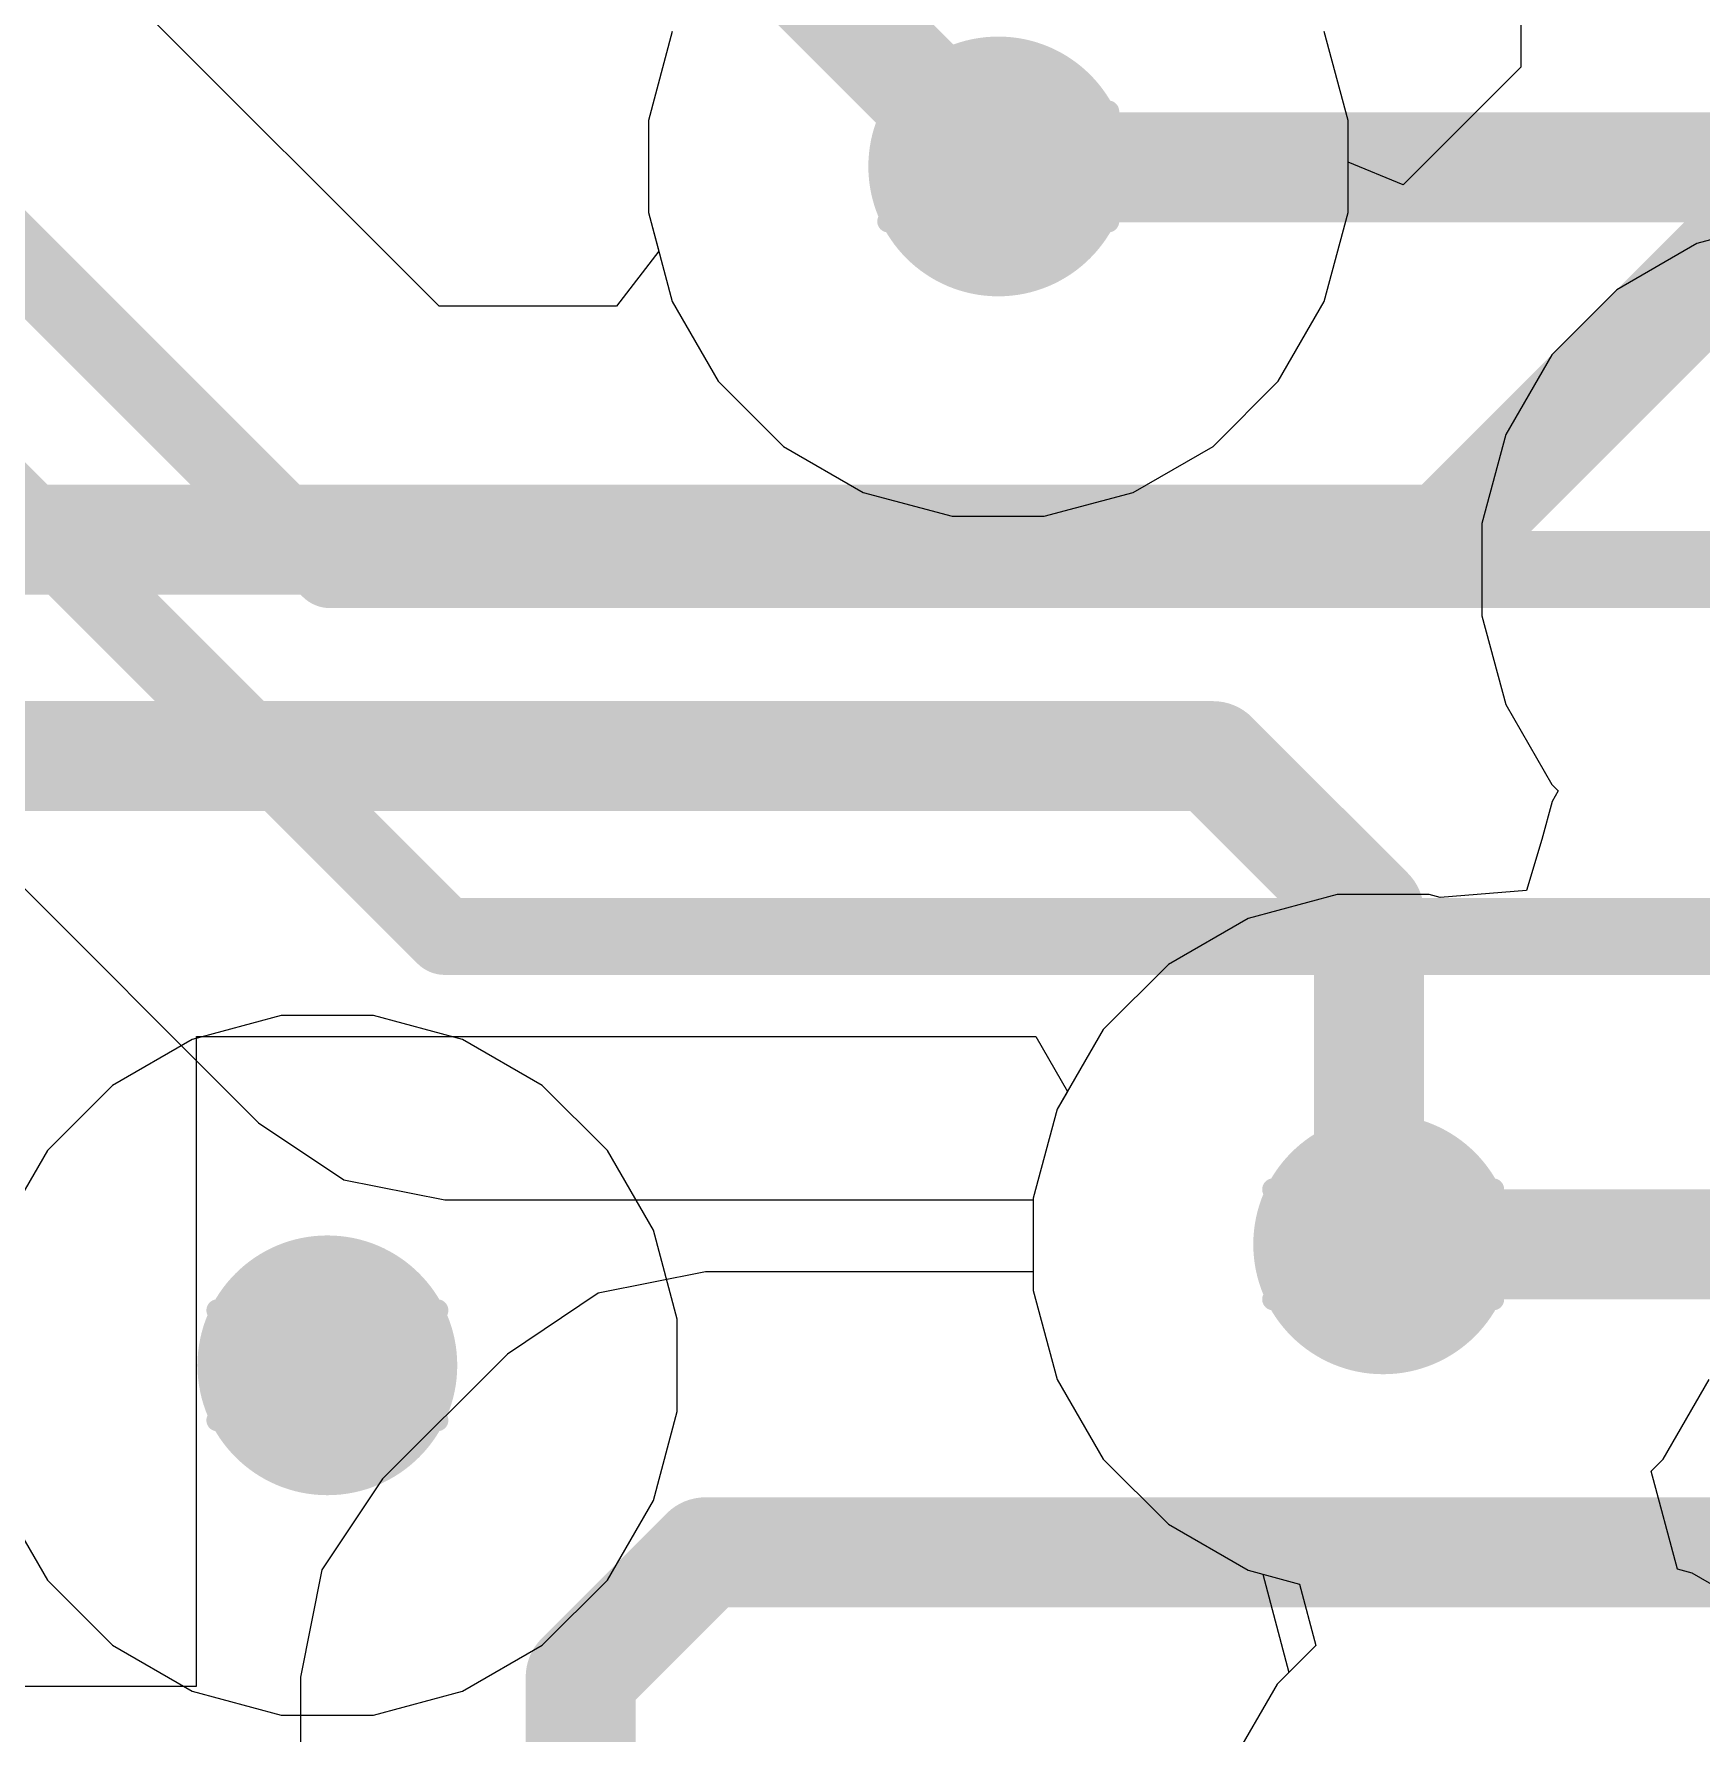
# Model space of a CAD drawing. Header units: inches. Extents: x -3 to 5437, y -3 to 5435.
# Drawn here: x 94.953 to 98.803, y 62.473 to 66.397 of the extents above; entities that cross this region are included whole.
import ezdxf

# ---------------------------------------------------------------- set-up
doc = ezdxf.new("R2010")
doc.units = ezdxf.units.IN
for name, color, linetype in [('Bottom Layer', 5, 'Continuous'), ('Drill Drawing', 1, 'Continuous'), ('GND', 16, 'Continuous'), ('PWR', 76, 'Continuous'), ('Top Layer', 1, 'Continuous'), ('Via Holes', 16, 'Continuous')]:
    doc.layers.add(name, color=color, linetype=linetype)

msp = doc.modelspace()

# ---------------------------------------------------------------- hatches: boundary and pattern name
at = {"layer": 'Bottom Layer'}
h = msp.add_hatch(color=5, dxfattribs=at)
edge = h.paths.add_edge_path()
edge.add_arc((97.1804, 66.0913), 0.3, 0, 360)
h = msp.add_hatch(color=5, dxfattribs=at)
edge = h.paths.add_edge_path()
edge.add_arc((98.0694, 63.6016), 0.3, 0, 360)
h = msp.add_hatch(color=5, dxfattribs=at)
edge = h.paths.add_edge_path()
edge.add_arc((95.631, 63.3222), 0.3, 0, 360)
at = {"layer": 'GND'}
h = msp.add_hatch(color=16, dxfattribs=at)
edge = h.paths.add_edge_path()
edge.add_arc((97.1804, 66.0913), 0.3, 0, 360)
h = msp.add_hatch(color=16, dxfattribs=at)
edge = h.paths.add_edge_path()
edge.add_arc((98.0694, 63.6016), 0.3, 0, 360)
h = msp.add_hatch(color=16, dxfattribs=at)
edge = h.paths.add_edge_path()
edge.add_arc((95.631, 63.3222), 0.3, 0, 360)
at = {"layer": 'PWR'}
h = msp.add_hatch(color=76, dxfattribs=at)
edge = h.paths.add_edge_path()
edge.add_arc((97.1804, 66.0913), 0.3, 0, 360)
h = msp.add_hatch(color=76, dxfattribs=at)
edge = h.paths.add_edge_path()
edge.add_arc((98.0694, 63.6016), 0.3, 0, 360)
h = msp.add_hatch(color=76, dxfattribs=at)
edge = h.paths.add_edge_path()
edge.add_arc((95.631, 63.3222), 0.3, 0, 360)
at = {"layer": 'Top Layer'}
h = msp.add_hatch(color=1, dxfattribs=at)
edge = h.paths.add_edge_path()
edge.add_arc((97.1804, 66.0913), 0.3, 0, 360)
h = msp.add_hatch(color=1, dxfattribs=at)
edge = h.paths.add_edge_path()
edge.add_arc((98.0694, 63.6016), 0.3, 0, 360)
h = msp.add_hatch(color=1, dxfattribs=at)
edge = h.paths.add_edge_path()
edge.add_arc((95.631, 63.3222), 0.3, 0, 360)
at = {"layer": 'Via Holes'}
h = msp.add_hatch(color=7, dxfattribs=at)
edge = h.paths.add_edge_path()
edge.add_arc((97.1804, 66.0913), 0.15, 0, 360)
h = msp.add_hatch(color=7, dxfattribs=at)
edge = h.paths.add_edge_path()
edge.add_arc((98.0694, 63.6016), 0.15, 0, 360)
h = msp.add_hatch(color=7, dxfattribs=at)
edge = h.paths.add_edge_path()
edge.add_arc((95.631, 63.3222), 0.15, 0, 360)

# ---------------------------------------------------------------- linework, layer by layer
at = {"layer": 'Bottom Layer'}
for p, q in [((95.8892, 65.7687), (94.5954, 67.0624)), ((96.4275, 66.4031), (96.3724, 66.1976)), ((96.3724, 66.1976), (96.3724, 65.9849)), ((96.3724, 65.9849), (96.3963, 65.8957)), ((96.3963, 65.8957), (96.2989, 65.7687)), ((96.2989, 65.7687), (95.8892, 65.7687)), ((94.4566, 64.8977), (95.4719, 63.8825)), ((95.4719, 63.8825), (95.6693, 63.7505)), ((95.6693, 63.7505), (95.9022, 63.7042)), ((95.9022, 63.7042), (95.9023, 63.7042)), ((95.9023, 63.7042), (97.2614, 63.7042)), ((97.2614, 63.7042), (97.2614, 63.4952)), ((97.2614, 63.4952), (97.3165, 63.2897)), ((97.3165, 63.2897), (97.4228, 63.1055)), ((97.4228, 63.1055), (97.5733, 62.955)), ((97.5733, 62.955), (97.7575, 62.8487)), ((97.7575, 62.8487), (97.8762, 62.8169)), ((97.8762, 62.8169), (97.9141, 62.6752)), ((97.9141, 62.6752), (97.8243, 62.5854)), ((97.8243, 62.5854), (97.7179, 62.4012))]:
    msp.add_line(p, q, dxfattribs=at)
for points in [[(94.1651, 66.6321, 0.1778, 0.1778, 0), (95.6371, 65.1601, 0.1778, 0.1778, 0)], [(97.1804, 66.0913, 0.254, 0.254, 0), (97.1824, 66.0893, 0.254, 0.254, 0)], [(97.1824, 66.0893, 0.254, 0.254, 0), (105.0492, 66.0893, 0.254, 0.254, 0)], [(94.2258, 65.9892, 0.1778, 0.1778, 0), (95.9022, 64.3128, 0.1778, 0.1778, 0)], [(95.6371, 65.1601, 0.1778, 0.1778, 0), (99.1054, 65.1601, 0.1778, 0.1778, 0)], [(95.9022, 64.3128, 0.1778, 0.1778, 0), (99.2124, 64.3128, 0.1778, 0.1778, 0)], [(98.0694, 63.6016, 0.254, 0.254, 0), (104.1373, 63.6016, 0.254, 0.254, 0)]]:
    msp.add_lwpolyline(points, format="xyseb", dxfattribs=at)
for points in [[(97.1169, 66.0913, 0.127, 0.127, 1), (97.2439, 66.0913, 0.127, 0.127, 1)], [(97.1189, 66.0893, 0.127, 0.127, 1), (97.2459, 66.0893, 0.127, 0.127, 1)], [(97.1189, 66.0893, 0.127, 0.127, 1), (97.2459, 66.0893, 0.127, 0.127, 1)], [(95.5926, 65.1601, 0.0889, 0.0889, 1), (95.6815, 65.1601, 0.0889, 0.0889, 1)], [(95.5926, 65.1601, 0.0889, 0.0889, 1), (95.6815, 65.1601, 0.0889, 0.0889, 1)], [(95.8578, 64.3128, 0.0889, 0.0889, 1), (95.9467, 64.3128, 0.0889, 0.0889, 1)], [(95.8578, 64.3128, 0.0889, 0.0889, 1), (95.9467, 64.3128, 0.0889, 0.0889, 1)], [(98.0059, 63.6016, 0.127, 0.127, 1), (98.1329, 63.6016, 0.127, 0.127, 1)]]:
    msp.add_lwpolyline(points, format="xyseb", close=True, dxfattribs=at)
at = {"layer": 'Drill Drawing'}
for points in [[(97.0534, 66.2183, 0.0508, 0.0508, 0), (97.1804, 66.3453, 0.0508, 0.0508, 0)], [(97.1804, 66.3453, 0.0508, 0.0508, 0), (97.3074, 66.2183, 0.0508, 0.0508, 0)], [(96.9264, 66.2183, 0.0508, 0.0508, 0), (97.0534, 66.0913, 0.0508, 0.0508, 0)], [(96.9264, 66.2183, 0.0508, 0.0508, 0), (97.0534, 66.2183, 0.0508, 0.0508, 0)], [(97.3074, 66.2183, 0.0508, 0.0508, 0), (97.4344, 66.2183, 0.0508, 0.0508, 0)], [(97.3074, 66.0913, 0.0508, 0.0508, 0), (97.4344, 66.2183, 0.0508, 0.0508, 0)], [(96.9264, 65.9643, 0.0508, 0.0508, 0), (97.0534, 66.0913, 0.0508, 0.0508, 0)], [(97.3074, 66.0913, 0.0508, 0.0508, 0), (97.4344, 65.9643, 0.0508, 0.0508, 0)], [(96.9264, 65.9643, 0.0508, 0.0508, 0), (97.0534, 65.9643, 0.0508, 0.0508, 0)], [(97.0534, 65.9643, 0.0508, 0.0508, 0), (97.1804, 65.8373, 0.0508, 0.0508, 0)], [(97.1804, 65.8373, 0.0508, 0.0508, 0), (97.3074, 65.9643, 0.0508, 0.0508, 0)], [(97.3074, 65.9643, 0.0508, 0.0508, 0), (97.4344, 65.9643, 0.0508, 0.0508, 0)], [(97.9424, 63.7286, 0.0508, 0.0508, 0), (98.0694, 63.8556, 0.0508, 0.0508, 0)], [(98.0694, 63.8556, 0.0508, 0.0508, 0), (98.1964, 63.7286, 0.0508, 0.0508, 0)], [(97.8154, 63.7286, 0.0508, 0.0508, 0), (97.9424, 63.6016, 0.0508, 0.0508, 0)], [(97.8154, 63.7286, 0.0508, 0.0508, 0), (97.9424, 63.7286, 0.0508, 0.0508, 0)], [(98.1964, 63.7286, 0.0508, 0.0508, 0), (98.3234, 63.7286, 0.0508, 0.0508, 0)], [(98.1964, 63.6016, 0.0508, 0.0508, 0), (98.3234, 63.7286, 0.0508, 0.0508, 0)], [(97.8154, 63.4746, 0.0508, 0.0508, 0), (97.9424, 63.6016, 0.0508, 0.0508, 0)], [(98.1964, 63.6016, 0.0508, 0.0508, 0), (98.3234, 63.4746, 0.0508, 0.0508, 0)], [(95.504, 63.4492, 0.0508, 0.0508, 0), (95.631, 63.5762, 0.0508, 0.0508, 0)], [(95.631, 63.5762, 0.0508, 0.0508, 0), (95.758, 63.4492, 0.0508, 0.0508, 0)], [(97.8154, 63.4746, 0.0508, 0.0508, 0), (97.9424, 63.4746, 0.0508, 0.0508, 0)], [(97.9424, 63.4746, 0.0508, 0.0508, 0), (98.0694, 63.3476, 0.0508, 0.0508, 0)], [(98.0694, 63.3476, 0.0508, 0.0508, 0), (98.1964, 63.4746, 0.0508, 0.0508, 0)], [(98.1964, 63.4746, 0.0508, 0.0508, 0), (98.3234, 63.4746, 0.0508, 0.0508, 0)], [(95.377, 63.4492, 0.0508, 0.0508, 0), (95.504, 63.3222, 0.0508, 0.0508, 0)], [(95.377, 63.4492, 0.0508, 0.0508, 0), (95.504, 63.4492, 0.0508, 0.0508, 0)], [(95.758, 63.4492, 0.0508, 0.0508, 0), (95.885, 63.4492, 0.0508, 0.0508, 0)], [(95.758, 63.3222, 0.0508, 0.0508, 0), (95.885, 63.4492, 0.0508, 0.0508, 0)], [(95.377, 63.1952, 0.0508, 0.0508, 0), (95.504, 63.3222, 0.0508, 0.0508, 0)], [(95.758, 63.3222, 0.0508, 0.0508, 0), (95.885, 63.1952, 0.0508, 0.0508, 0)], [(95.377, 63.1952, 0.0508, 0.0508, 0), (95.504, 63.1952, 0.0508, 0.0508, 0)], [(95.504, 63.1952, 0.0508, 0.0508, 0), (95.631, 63.0682, 0.0508, 0.0508, 0)], [(95.631, 63.0682, 0.0508, 0.0508, 0), (95.758, 63.1952, 0.0508, 0.0508, 0)], [(95.758, 63.1952, 0.0508, 0.0508, 0), (95.885, 63.1952, 0.0508, 0.0508, 0)]]:
    msp.add_lwpolyline(points, format="xyseb", dxfattribs=at)
for points in [[(97.1677, 66.3453, 0.0254, 0.0254, 1), (97.1931, 66.3453, 0.0254, 0.0254, 1)], [(97.1677, 66.3453, 0.0254, 0.0254, 1), (97.1931, 66.3453, 0.0254, 0.0254, 1)], [(96.9137, 66.2183, 0.0254, 0.0254, 1), (96.9391, 66.2183, 0.0254, 0.0254, 1)], [(96.9137, 66.2183, 0.0254, 0.0254, 1), (96.9391, 66.2183, 0.0254, 0.0254, 1)], [(97.0407, 66.2183, 0.0254, 0.0254, 1), (97.0661, 66.2183, 0.0254, 0.0254, 1)], [(97.0407, 66.2183, 0.0254, 0.0254, 1), (97.0661, 66.2183, 0.0254, 0.0254, 1)], [(97.2947, 66.2183, 0.0254, 0.0254, 1), (97.3201, 66.2183, 0.0254, 0.0254, 1)], [(97.2947, 66.2183, 0.0254, 0.0254, 1), (97.3201, 66.2183, 0.0254, 0.0254, 1)], [(97.4217, 66.2183, 0.0254, 0.0254, 1), (97.4471, 66.2183, 0.0254, 0.0254, 1)], [(97.4217, 66.2183, 0.0254, 0.0254, 1), (97.4471, 66.2183, 0.0254, 0.0254, 1)], [(97.0407, 66.0913, 0.0254, 0.0254, 1), (97.0661, 66.0913, 0.0254, 0.0254, 1)], [(97.0407, 66.0913, 0.0254, 0.0254, 1), (97.0661, 66.0913, 0.0254, 0.0254, 1)], [(97.2947, 66.0913, 0.0254, 0.0254, 1), (97.3201, 66.0913, 0.0254, 0.0254, 1)], [(97.2947, 66.0913, 0.0254, 0.0254, 1), (97.3201, 66.0913, 0.0254, 0.0254, 1)], [(96.9137, 65.9643, 0.0254, 0.0254, 1), (96.9391, 65.9643, 0.0254, 0.0254, 1)], [(96.9137, 65.9643, 0.0254, 0.0254, 1), (96.9391, 65.9643, 0.0254, 0.0254, 1)], [(97.0407, 65.9643, 0.0254, 0.0254, 1), (97.0661, 65.9643, 0.0254, 0.0254, 1)], [(97.0407, 65.9643, 0.0254, 0.0254, 1), (97.0661, 65.9643, 0.0254, 0.0254, 1)], [(97.2947, 65.9643, 0.0254, 0.0254, 1), (97.3201, 65.9643, 0.0254, 0.0254, 1)], [(97.2947, 65.9643, 0.0254, 0.0254, 1), (97.3201, 65.9643, 0.0254, 0.0254, 1)], [(97.4217, 65.9643, 0.0254, 0.0254, 1), (97.4471, 65.9643, 0.0254, 0.0254, 1)], [(97.4217, 65.9643, 0.0254, 0.0254, 1), (97.4471, 65.9643, 0.0254, 0.0254, 1)], [(97.1677, 65.8373, 0.0254, 0.0254, 1), (97.1931, 65.8373, 0.0254, 0.0254, 1)], [(97.1677, 65.8373, 0.0254, 0.0254, 1), (97.1931, 65.8373, 0.0254, 0.0254, 1)], [(98.0567, 63.8556, 0.0254, 0.0254, 1), (98.0821, 63.8556, 0.0254, 0.0254, 1)], [(98.0567, 63.8556, 0.0254, 0.0254, 1), (98.0821, 63.8556, 0.0254, 0.0254, 1)], [(97.8027, 63.7286, 0.0254, 0.0254, 1), (97.8281, 63.7286, 0.0254, 0.0254, 1)], [(97.8027, 63.7286, 0.0254, 0.0254, 1), (97.8281, 63.7286, 0.0254, 0.0254, 1)], [(97.9297, 63.7286, 0.0254, 0.0254, 1), (97.9551, 63.7286, 0.0254, 0.0254, 1)], [(97.9297, 63.7286, 0.0254, 0.0254, 1), (97.9551, 63.7286, 0.0254, 0.0254, 1)], [(98.1837, 63.7286, 0.0254, 0.0254, 1), (98.2091, 63.7286, 0.0254, 0.0254, 1)], [(98.1837, 63.7286, 0.0254, 0.0254, 1), (98.2091, 63.7286, 0.0254, 0.0254, 1)], [(98.3107, 63.7286, 0.0254, 0.0254, 1), (98.3361, 63.7286, 0.0254, 0.0254, 1)], [(98.3107, 63.7286, 0.0254, 0.0254, 1), (98.3361, 63.7286, 0.0254, 0.0254, 1)], [(97.9297, 63.6016, 0.0254, 0.0254, 1), (97.9551, 63.6016, 0.0254, 0.0254, 1)], [(97.9297, 63.6016, 0.0254, 0.0254, 1), (97.9551, 63.6016, 0.0254, 0.0254, 1)], [(98.1837, 63.6016, 0.0254, 0.0254, 1), (98.2091, 63.6016, 0.0254, 0.0254, 1)], [(98.1837, 63.6016, 0.0254, 0.0254, 1), (98.2091, 63.6016, 0.0254, 0.0254, 1)], [(95.6183, 63.5762, 0.0254, 0.0254, 1), (95.6437, 63.5762, 0.0254, 0.0254, 1)], [(95.6183, 63.5762, 0.0254, 0.0254, 1), (95.6437, 63.5762, 0.0254, 0.0254, 1)], [(97.8027, 63.4746, 0.0254, 0.0254, 1), (97.8281, 63.4746, 0.0254, 0.0254, 1)], [(97.8027, 63.4746, 0.0254, 0.0254, 1), (97.8281, 63.4746, 0.0254, 0.0254, 1)], [(97.9297, 63.4746, 0.0254, 0.0254, 1), (97.9551, 63.4746, 0.0254, 0.0254, 1)], [(97.9297, 63.4746, 0.0254, 0.0254, 1), (97.9551, 63.4746, 0.0254, 0.0254, 1)], [(98.1837, 63.4746, 0.0254, 0.0254, 1), (98.2091, 63.4746, 0.0254, 0.0254, 1)], [(98.1837, 63.4746, 0.0254, 0.0254, 1), (98.2091, 63.4746, 0.0254, 0.0254, 1)], [(98.3107, 63.4746, 0.0254, 0.0254, 1), (98.3361, 63.4746, 0.0254, 0.0254, 1)], [(98.3107, 63.4746, 0.0254, 0.0254, 1), (98.3361, 63.4746, 0.0254, 0.0254, 1)], [(95.3643, 63.4492, 0.0254, 0.0254, 1), (95.3897, 63.4492, 0.0254, 0.0254, 1)], [(95.3643, 63.4492, 0.0254, 0.0254, 1), (95.3897, 63.4492, 0.0254, 0.0254, 1)], [(95.4913, 63.4492, 0.0254, 0.0254, 1), (95.5167, 63.4492, 0.0254, 0.0254, 1)], [(95.4913, 63.4492, 0.0254, 0.0254, 1), (95.5167, 63.4492, 0.0254, 0.0254, 1)], [(95.7453, 63.4492, 0.0254, 0.0254, 1), (95.7707, 63.4492, 0.0254, 0.0254, 1)], [(95.7453, 63.4492, 0.0254, 0.0254, 1), (95.7707, 63.4492, 0.0254, 0.0254, 1)], [(95.8723, 63.4492, 0.0254, 0.0254, 1), (95.8977, 63.4492, 0.0254, 0.0254, 1)], [(95.8723, 63.4492, 0.0254, 0.0254, 1), (95.8977, 63.4492, 0.0254, 0.0254, 1)], [(95.4913, 63.3222, 0.0254, 0.0254, 1), (95.5167, 63.3222, 0.0254, 0.0254, 1)], [(95.4913, 63.3222, 0.0254, 0.0254, 1), (95.5167, 63.3222, 0.0254, 0.0254, 1)], [(95.7453, 63.3222, 0.0254, 0.0254, 1), (95.7707, 63.3222, 0.0254, 0.0254, 1)], [(95.7453, 63.3222, 0.0254, 0.0254, 1), (95.7707, 63.3222, 0.0254, 0.0254, 1)], [(98.0567, 63.3476, 0.0254, 0.0254, 1), (98.0821, 63.3476, 0.0254, 0.0254, 1)], [(98.0567, 63.3476, 0.0254, 0.0254, 1), (98.0821, 63.3476, 0.0254, 0.0254, 1)], [(95.3643, 63.1952, 0.0254, 0.0254, 1), (95.3897, 63.1952, 0.0254, 0.0254, 1)], [(95.3643, 63.1952, 0.0254, 0.0254, 1), (95.3897, 63.1952, 0.0254, 0.0254, 1)], [(95.4913, 63.1952, 0.0254, 0.0254, 1), (95.5167, 63.1952, 0.0254, 0.0254, 1)], [(95.4913, 63.1952, 0.0254, 0.0254, 1), (95.5167, 63.1952, 0.0254, 0.0254, 1)], [(95.7453, 63.1952, 0.0254, 0.0254, 1), (95.7707, 63.1952, 0.0254, 0.0254, 1)], [(95.7453, 63.1952, 0.0254, 0.0254, 1), (95.7707, 63.1952, 0.0254, 0.0254, 1)], [(95.8723, 63.1952, 0.0254, 0.0254, 1), (95.8977, 63.1952, 0.0254, 0.0254, 1)], [(95.8723, 63.1952, 0.0254, 0.0254, 1), (95.8977, 63.1952, 0.0254, 0.0254, 1)], [(95.6183, 63.0682, 0.0254, 0.0254, 1), (95.6437, 63.0682, 0.0254, 0.0254, 1)], [(95.6183, 63.0682, 0.0254, 0.0254, 1), (95.6437, 63.0682, 0.0254, 0.0254, 1)]]:
    msp.add_lwpolyline(points, format="xyseb", close=True, dxfattribs=at)
at = {"layer": 'GND'}
for p, q in [((96.4275, 66.4031), (96.3724, 66.1976)), ((97.9884, 66.1976), (97.9333, 66.4031)), ((96.3724, 66.1976), (96.3724, 65.9849)), ((97.9884, 65.9849), (97.9884, 66.1976)), ((96.3724, 65.9849), (96.4275, 65.7794)), ((97.9333, 65.7794), (97.9884, 65.9849)), ((98.999, 65.9681), (98.7935, 65.913)), ((98.7935, 65.913), (98.6093, 65.8066)), ((96.4275, 65.7794), (96.5338, 65.5951)), ((97.827, 65.5951), (97.9333, 65.7794)), ((98.6093, 65.8066), (98.4588, 65.6562)), ((98.4588, 65.6562), (98.3525, 65.4719)), ((96.5338, 65.5951), (96.6843, 65.4447)), ((97.6765, 65.4447), (97.827, 65.5951)), ((98.3525, 65.4719), (98.2974, 65.2664)), ((96.6843, 65.4447), (96.8685, 65.3383)), ((97.4923, 65.3383), (97.6765, 65.4447)), ((96.8685, 65.3383), (97.074, 65.2833)), ((97.2868, 65.2833), (97.4923, 65.3383)), ((97.074, 65.2833), (97.2868, 65.2833)), ((98.2974, 65.2664), (98.2974, 65.0537)), ((98.2974, 65.0537), (98.3525, 64.8482)), ((98.3525, 64.8482), (98.4588, 64.6639)), ((98.4588, 64.6639), (98.4736, 64.6492)), ((98.4736, 64.6492), (98.4595, 64.6247)), ((98.4595, 64.6247), (98.4359, 64.5367)), ((98.4359, 64.5367), (98.4006, 64.4189)), ((97.963, 64.4096), (97.7575, 64.3545)), ((98.1758, 64.4096), (97.963, 64.4096)), ((98.2012, 64.4028), (98.1758, 64.4096)), ((98.4006, 64.4189), (98.2012, 64.4028)), ((97.7575, 64.3545), (97.5733, 64.2482)), ((97.5733, 64.2482), (97.4228, 64.0977)), ((97.4228, 64.0977), (97.3165, 63.9135)), ((97.3165, 63.9135), (97.2614, 63.708)), ((97.2614, 63.708), (97.2614, 63.4952)), ((97.2614, 63.4952), (97.3165, 63.2897)), ((97.3165, 63.2897), (97.4228, 63.1055)), ((98.716, 63.1055), (98.8223, 63.2897)), ((97.4228, 63.1055), (97.5733, 62.955)), ((98.6883, 63.0779), (98.716, 63.1055)), ((98.7491, 62.8512), (98.6883, 63.0779)), ((97.5733, 62.955), (97.7575, 62.8487)), ((97.7575, 62.8487), (97.7912, 62.8397)), ((97.7912, 62.8397), (97.8519, 62.613)), ((98.7827, 62.8422), (98.7491, 62.8512)), ((98.967, 62.7358), (98.7827, 62.8422)), ((97.8519, 62.613), (97.8243, 62.5854)), ((97.8243, 62.5854), (97.7179, 62.4012))]:
    msp.add_line(p, q, dxfattribs=at)
at = {"layer": 'PWR'}
for p, q in [((96.4275, 66.4031), (96.3724, 66.1976)), ((97.9884, 66.1976), (97.9333, 66.4031)), ((96.3724, 66.1976), (96.3724, 65.9849)), ((97.9884, 65.9849), (97.9884, 66.1976)), ((96.3724, 65.9849), (96.4275, 65.7794)), ((97.9333, 65.7794), (97.9884, 65.9849)), ((98.999, 65.9681), (98.7935, 65.913)), ((98.7935, 65.913), (98.6093, 65.8066)), ((96.4275, 65.7794), (96.5338, 65.5951)), ((97.827, 65.5951), (97.9333, 65.7794)), ((98.6093, 65.8066), (98.4588, 65.6562)), ((98.4588, 65.6562), (98.3525, 65.4719)), ((96.5338, 65.5951), (96.6843, 65.4447)), ((97.6765, 65.4447), (97.827, 65.5951)), ((98.3525, 65.4719), (98.2974, 65.2664)), ((96.6843, 65.4447), (96.8685, 65.3383)), ((97.4923, 65.3383), (97.6765, 65.4447)), ((96.8685, 65.3383), (97.074, 65.2833)), ((97.2868, 65.2833), (97.4923, 65.3383)), ((97.074, 65.2833), (97.2868, 65.2833)), ((98.2974, 65.2664), (98.2974, 65.0537)), ((98.2974, 65.0537), (98.3525, 64.8482)), ((98.3525, 64.8482), (98.4588, 64.6639)), ((98.4588, 64.6639), (98.4736, 64.6492)), ((98.4736, 64.6492), (98.4595, 64.6247)), ((98.4595, 64.6247), (98.4359, 64.5367)), ((98.4359, 64.5367), (98.4006, 64.4189)), ((97.963, 64.4096), (97.7575, 64.3545)), ((98.1758, 64.4096), (97.963, 64.4096)), ((98.2012, 64.4028), (98.1758, 64.4096)), ((98.4006, 64.4189), (98.2012, 64.4028)), ((97.7575, 64.3545), (97.5733, 64.2482)), ((97.5733, 64.2482), (97.4228, 64.0977)), ((95.5246, 64.1302), (95.3191, 64.0751)), ((95.7374, 64.1302), (95.5246, 64.1302)), ((95.9429, 64.0751), (95.7374, 64.1302)), ((97.4228, 64.0977), (97.3165, 63.9135)), ((95.3191, 64.0751), (95.1349, 63.9688)), ((96.1271, 63.9688), (95.9429, 64.0751)), ((95.1349, 63.9688), (94.9844, 63.8183)), ((96.2776, 63.8183), (96.1271, 63.9688)), ((97.3165, 63.9135), (97.2614, 63.708)), ((94.9844, 63.8183), (94.8781, 63.6341)), ((96.3839, 63.6341), (96.2776, 63.8183)), ((97.2614, 63.708), (97.2614, 63.4952)), ((96.439, 63.4286), (96.3839, 63.6341)), ((97.2614, 63.4952), (97.3165, 63.2897)), ((96.439, 63.2158), (96.439, 63.4286)), ((97.3165, 63.2897), (97.4228, 63.1055)), ((98.716, 63.1055), (98.8223, 63.2897)), ((96.3839, 63.0103), (96.439, 63.2158)), ((97.4228, 63.1055), (97.5733, 62.955)), ((98.6883, 63.0779), (98.716, 63.1055)), ((98.7491, 62.8512), (98.6883, 63.0779)), ((94.8781, 63.0103), (94.9844, 62.8261)), ((96.2776, 62.8261), (96.3839, 63.0103)), ((97.5733, 62.955), (97.7575, 62.8487)), ((97.7575, 62.8487), (97.7912, 62.8397)), ((97.7912, 62.8397), (97.8519, 62.613)), ((98.7827, 62.8422), (98.7491, 62.8512)), ((98.967, 62.7358), (98.7827, 62.8422)), ((94.9844, 62.8261), (95.1349, 62.6756)), ((96.1271, 62.6756), (96.2776, 62.8261)), ((95.1349, 62.6756), (95.3191, 62.5693)), ((95.9429, 62.5693), (96.1271, 62.6756)), ((97.8519, 62.613), (97.8243, 62.5854)), ((95.3191, 62.5693), (95.5246, 62.5142)), ((95.7374, 62.5142), (95.9429, 62.5693)), ((97.8243, 62.5854), (97.7179, 62.4012)), ((95.5246, 62.5142), (95.7374, 62.5142))]:
    msp.add_line(p, q, dxfattribs=at)
at = {"layer": 'Top Layer'}
for p, q in [((98.3872, 73.3686), (98.3872, 66.3205)), ((97.9884, 66.1976), (97.9333, 66.4031)), ((98.3872, 66.3205), (98.1154, 66.0488)), ((97.9884, 66.1014), (97.9884, 66.1976)), ((98.1154, 66.0488), (97.9884, 66.1014)), ((95.3288, 63.0813), (95.3288, 64.0818)), ((95.3288, 64.0818), (97.267, 64.0818)), ((97.267, 64.0818), (97.3403, 63.9548)), ((97.3403, 63.9548), (97.3165, 63.9135)), ((97.3165, 63.9135), (97.2614, 63.708)), ((97.2614, 63.708), (97.2614, 63.5378)), ((96.5045, 63.5378), (96.2568, 63.4886)), ((97.2614, 63.5378), (96.5045, 63.5378)), ((96.2568, 63.4886), (96.0467, 63.3482)), ((96.0467, 63.3482), (95.7582, 63.0597)), ((95.3288, 62.5813), (95.3288, 63.0813)), ((95.7582, 63.0597), (95.6179, 62.8497)), ((95.6179, 62.8497), (95.5686, 62.6019)), ((95.5686, 62.6019), (95.5686, 61.5637)), ((92.7528, 62.5813), (95.3288, 62.5813))]:
    msp.add_line(p, q, dxfattribs=at)
for points in [[(96.5404, 66.7293, 0.254, 0.254, 0), (97.1784, 66.0913, 0.254, 0.254, 0)], [(97.1784, 66.0913, 0.254, 0.254, 0), (97.1804, 66.0913, 0.254, 0.254, 0)], [(98.2115, 65.2293, 0.254, 0.254, 0), (99.0346, 66.0523, 0.254, 0.254, 0)], [(94.0408, 65.2293, 0.254, 0.254, 0), (98.2115, 65.2293, 0.254, 0.254, 0)], [(94.0408, 64.7293, 0.254, 0.254, 0), (97.6764, 64.7293, 0.254, 0.254, 0)], [(97.6764, 64.7293, 0.254, 0.254, 0), (98.0364, 64.3693, 0.254, 0.254, 0)], [(98.0364, 63.6346, 0.254, 0.254, 0), (98.0364, 64.3693, 0.254, 0.254, 0)], [(98.0364, 63.6346, 0.254, 0.254, 0), (98.0694, 63.6016, 0.254, 0.254, 0)], [(96.216, 62.6019, 0.254, 0.254, 0), (96.5045, 62.8904, 0.254, 0.254, 0)], [(96.5045, 62.8904, 0.254, 0.254, 0), (102.906, 62.8904, 0.254, 0.254, 0)], [(96.216, 60.1629, 0.254, 0.254, 0), (96.216, 62.6019, 0.254, 0.254, 0)]]:
    msp.add_lwpolyline(points, format="xyseb", dxfattribs=at)
for points in [[(97.1149, 66.0913, 0.127, 0.127, 1), (97.2419, 66.0913, 0.127, 0.127, 1)], [(97.1149, 66.0913, 0.127, 0.127, 1), (97.2419, 66.0913, 0.127, 0.127, 1)], [(97.1169, 66.0913, 0.127, 0.127, 1), (97.2439, 66.0913, 0.127, 0.127, 1)], [(98.148, 65.2293, 0.127, 0.127, 1), (98.275, 65.2293, 0.127, 0.127, 1)], [(98.148, 65.2293, 0.127, 0.127, 1), (98.275, 65.2293, 0.127, 0.127, 1)], [(97.6129, 64.7293, 0.127, 0.127, 1), (97.7399, 64.7293, 0.127, 0.127, 1)], [(97.6129, 64.7293, 0.127, 0.127, 1), (97.7399, 64.7293, 0.127, 0.127, 1)], [(97.9729, 64.3693, 0.127, 0.127, 1), (98.0999, 64.3693, 0.127, 0.127, 1)], [(97.9729, 64.3693, 0.127, 0.127, 1), (98.0999, 64.3693, 0.127, 0.127, 1)], [(97.9729, 63.6346, 0.127, 0.127, 1), (98.0999, 63.6346, 0.127, 0.127, 1)], [(97.9729, 63.6346, 0.127, 0.127, 1), (98.0999, 63.6346, 0.127, 0.127, 1)], [(98.0059, 63.6016, 0.127, 0.127, 1), (98.1329, 63.6016, 0.127, 0.127, 1)], [(96.441, 62.8904, 0.127, 0.127, 1), (96.568, 62.8904, 0.127, 0.127, 1)], [(96.441, 62.8904, 0.127, 0.127, 1), (96.568, 62.8904, 0.127, 0.127, 1)], [(96.1525, 62.6019, 0.127, 0.127, 1), (96.2795, 62.6019, 0.127, 0.127, 1)], [(96.1525, 62.6019, 0.127, 0.127, 1), (96.2795, 62.6019, 0.127, 0.127, 1)]]:
    msp.add_lwpolyline(points, format="xyseb", close=True, dxfattribs=at)

doc.saveas('drawing.dxf')
